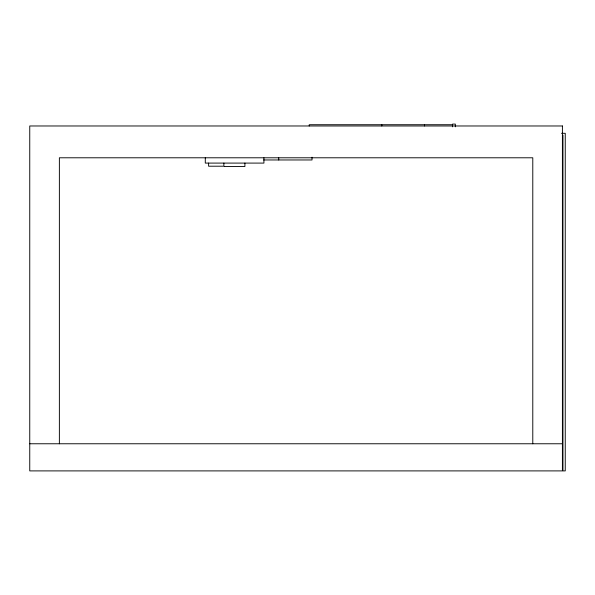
<?xml version="1.0" encoding="UTF-8"?>
<svg xmlns="http://www.w3.org/2000/svg" width="595" height="595" viewBox="0 0 595 595"><rect width="100%" height="100%" fill="white"/><g stroke="black" fill="none" stroke-linecap="round" stroke-linejoin="round"><path stroke-width="0.89" d="M452.55 124.727L309.221 124.727L309.221 125.976M561.546 133.31L565.25 133.31L565.25 470.898L562.952 470.898L562.952 135.184M263.607 159.966L312.025 159.966L312.025 157.214M224.308 166.518L244.895 166.518L244.895 163.09M29.75 443.766L562.409 443.766M532.785 443.766L532.785 157.787L59.374 157.787L59.374 443.766M455.353 126.817L455.353 124.102L452.55 124.102L452.55 126.817M424.54 124.727L424.54 125.976M381.812 124.727L381.812 125.976M278.743 157.787L278.743 159.966M263.92 157.787L263.92 163.09L205.29 163.09L205.29 157.787M223.876 163.09L223.876 166.206L208.6 166.206L208.6 163.09M562.409 125.976L29.75 125.976L29.75 470.898L562.409 470.898L562.409 125.976"/></g></svg>
